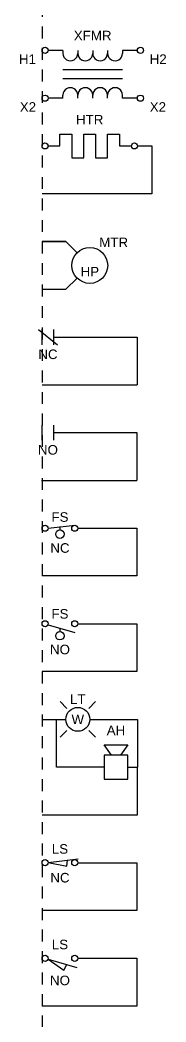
# Model space of a CAD drawing. Header units: inches. Extents: x 0 to 118, y -25 to 20.
# Drawn here: x 82.27 to 83.8, y -4.17 to 6.32 of the extents above; entities that cross this region are included whole.
import ezdxf
from ezdxf.enums import TextEntityAlignment as Align

# ---------------------------------------------------------------- set-up
doc = ezdxf.new("R2010")
doc.units = ezdxf.units.IN
doc.header["$MEASUREMENT"] = 0
doc.linetypes.add('ACAD_ISO02W100', pattern=[15, 12, -3])
doc.linetypes.add('HIDDEN2', pattern=[0.1875, 0.125, -0.0625])
doc.layers.add('BORDER2', color=220, linetype='HIDDEN2')
doc.layers.add('WIRES', color=7, linetype='Continuous')
doc.styles.add('INERCONNECT TABLES', font='arial.ttf', dxfattribs={"height": 0.1})
doc.styles.add('WD', font='arial.ttf', dxfattribs={"height": 1})

# ---------------------------------------------------------------- blocks, each defined once
blk = doc.blocks.new('LightHorn_R')
for p, q in [((0.26, 0.115), (0.189, 0.186)), ((0.49, 0.115), (0.561, 0.186)), ((0.26, -0.115), (0.189, -0.186)), ((0.49, -0.115), (0.561, -0.186)), ((0.728, -0.375), (0.65, -0.266)), ((0.65, -0.266), (0.9, -0.266)), ((0.9, -0.266), (0.822, -0.375)), ((0.9, -0.375), (0.65, -0.375)), ((0.65, -0.375), (0.65, -0.625)), ((0.9, -0.625), (0.9, -0.375)), ((0.65, -0.625), (0.9, -0.625))]:
    blk.add_line(p, q)
blk.add_circle((0.375, 0), 0.125)
at = {"layer": 'WIRES'}
for p, q in [((0, 0), (0.25, 0)), ((0.15, -0.5), (0.15, 0)), ((0.2, 0), (0.25, 0)), ((0.5, 0), (1, 0)), ((1, 0), (1, -0.5)), ((0.65, -0.5), (0.15, -0.5)), ((0.9, -0.5), (1, -0.5)), ((1, -1), (1, -0.5)), ((0, -1), (1, -1))]:
    blk.add_line(p, q, dxfattribs=at)
for tag, height, style, flags, p in [('Tag1', 0.1, 'INERCONNECT TABLES', 8, (0.375, 0.161)), ('FAMILY', 0.01, 'WD', 9, (-0.02, -0.316))]:
    blk.add_attdef(tag, text='', height=height, dxfattribs=dict(style=style, flags=flags)).set_placement(p, align=Align.CENTER)
at = {"style": 'WD', "flags": 9}
for tag, p in [('X4TERM01', (0.11, 0.004)), ('X1TERM02', (0.55, 0)), ('X4TERM03', (0.65, -0.5)), ('X1TERM04', (0.9, -0.5))]:
    blk.add_attdef(tag, p, '', height=0.0125, dxfattribs=at)
at = {"style": 'INERCONNECT TABLES', "flags": 8}
blk.add_attdef('Color', text='', height=0.1, dxfattribs=at).set_placement((0.375, 0), align=Align.MIDDLE)
at = {"linetype": 'Continuous', "style": 'INERCONNECT TABLES', "flags": 8}
for tag, p in [('Term3', (1, 0)), ('Term4', (1, -0.51))]:
    blk.add_attdef(tag, text='', height=0.1, dxfattribs=at).set_placement(p, align=Align.TOP_LEFT)
blk.add_attdef('Term1', text='', height=0.1, dxfattribs=at).set_placement((0.1, -0.03), align=Align.TOP_RIGHT)
at = {"style": 'INERCONNECT TABLES'}
blk.add_attdef('Tag2', text='', height=0.1, dxfattribs=at).set_placement((0.775, -0.166), align=Align.CENTER)
for tag, p in [('Desc1', (3.5, -0.1)), ('Desc2', (3.5, -0.25)), ('Desc3', (3.5, -0.4))]:
    blk.add_attdef(tag, text='', height=0.1, dxfattribs=at).set_placement(p, align=Align.MIDDLE_LEFT)
at = {"linetype": 'Continuous', "style": 'WD', "flags": 9}
for tag, p in [('MFG', (-0.015, -0.268)), ('P/N', (-0.015, -0.256))]:
    blk.add_attdef(tag, text='', height=0.01, dxfattribs=at).set_placement(p, align=Align.MIDDLE)
blk.add_attdef('LOC', text='', height=0.01, dxfattribs=at).set_placement((-0.016, -0.293), align=Align.CENTER)
blk.add_attdef('INST', (-0.036, -0.337), '', height=0.01, dxfattribs=at)
at = {"linetype": 'Continuous', "style": 'INERCONNECT TABLES', "flags": 8}
blk.add_attdef('Term2', text='', height=0.1, dxfattribs=at).set_placement((0.775, -0.655), align=Align.TOP_CENTER)
blk = doc.blocks.new('MTR_1PH_NoGND_R')
blk.add_line((0.25, 0), (0, 0))
blk.add_circle((0.5, -0.25), 0.188)
at = {"layer": 'WIRES'}
for p, q in [((0, 0), (0.25, 0)), ((0.367, -0.117), (0.25, 0)), ((0.25, -0.5), (0.367, -0.383)), ((0, -0.5), (0.25, -0.5))]:
    blk.add_line(p, q, dxfattribs=at)
at = {"style": 'INERCONNECT TABLES', "flags": 8}
for tag, p in [('Tag1', (0.6, -0.009)), ('Desc1', (3.5, -0.1)), ('Desc2', (3.5, -0.25)), ('Desc3', (3.5, -0.4))]:
    blk.add_attdef(tag, text='', height=0.1, dxfattribs=at).set_placement(p, align=Align.MIDDLE_LEFT)
at = {"linetype": 'Continuous', "style": 'INERCONNECT TABLES', "flags": 8}
for tag, p in [('Term1', (0.25, -0.05)), ('Term2', (0.25, -0.55))]:
    blk.add_attdef(tag, text='', height=0.1, dxfattribs=at).set_placement(p, align=Align.TOP_RIGHT)
at = {"style": 'WD', "flags": 9}
for tag, p in [('X4TERM04', (0.155, -0.027)), ('X4TERM05', (0.155, -0.528))]:
    blk.add_attdef(tag, text='', height=0.0125, dxfattribs=at).set_placement(p, align=Align.RIGHT)
for tag, p in [('X4TERM01', (0.367, -0.117)), ('X4TERM02', (0.367, -0.383)), ('X8TERM03', (0.633, -0.383))]:
    blk.add_attdef(tag, p, '', height=0.0125, dxfattribs=at)
at = {"linetype": 'Continuous', "style": 'WD', "flags": 9}
for tag, p in [('MFG', (0.042, -0.213)), ('P/N', (0.041, -0.23))]:
    blk.add_attdef(tag, text='', height=0.01, dxfattribs=at).set_placement(p, align=Align.MIDDLE)
for tag, height, style, flags, p in [('Rating1', 0.1, 'INERCONNECT TABLES', 8, (0.5, -0.25)), ('Rating2', 0.1, 'INERCONNECT TABLES', 8, (1.1, -0.25)), ('FAMILY', 0.01, 'WD', 9, (0.041, -0.265))]:
    blk.add_attdef(tag, text='', height=height, dxfattribs=dict(style=style, flags=flags)).set_placement(p, align=Align.CENTER)
blk.add_attdef('INST', (0.024, -0.28), '', height=0.01, dxfattribs=at)
blk.add_attdef('LOC', text='', height=0.01, dxfattribs=at).set_placement((0.04, -0.251), align=Align.CENTER)
at = {"style": 'INERCONNECT TABLES', "flags": 8}
for tag, p in [('Unit1', (0.501, -0.266)), ('Unit2', (1.101, -0.266))]:
    blk.add_attdef(tag, text='', height=0.1, dxfattribs=at).set_placement(p, align=Align.TOP_CENTER)
blk = doc.blocks.new('HTR_R')
for p, q in [((0.187, 0), (0.187, 0.125)), ((0.187, 0.125), (0.312, 0.125)), ((0.312, 0.125), (0.312, -0.125)), ((0.437, -0.125), (0.437, 0.125)), ((0.437, 0.125), (0.562, 0.125)), ((0.562, 0.125), (0.562, -0.125)), ((0.687, -0.125), (0.687, 0.125)), ((0.687, 0.125), (0.812, 0.125)), ((0.812, 0.125), (0.812, 0)), ((0.062, 0), (0.187, 0)), ((0.812, 0), (0.937, 0)), ((1, 0), (1.15, 0)), ((1.15, 0), (1.15, -0.5)), ((0.312, -0.125), (0.437, -0.125)), ((0.562, -0.125), (0.687, -0.125)), ((1.15, -0.5), (0, -0.5))]:
    blk.add_line(p, q)
for centre in [(0.031, 0), (0.969, 0)]:
    blk.add_circle(centre, 0.0312)
at = {"style": 'INERCONNECT TABLES'}
for tag, p in [('Tag1', (0.5, 0.225)), ('Rating1', (0.5, -0.281)), ('Rating2', (0.5, -0.437))]:
    blk.add_attdef(tag, text='', height=0.1, dxfattribs=at).set_placement(p, align=Align.CENTER)
at = {"style": 'WD', "flags": 1}
for tag, p, height in [('X4TERM01', (0, 0), 0.005), ('X1TERM02', (1, 0), 0.005), ('MFG', (1.031, -0.214), 0.01), ('ASSYCODE', (1.016, -0.238), 0.01), ('CAT', (1.028, -0.255), 0.01), ('FAMILY', (1.024, -0.329), 0.01)]:
    blk.add_attdef(tag, p, '', height=height, dxfattribs=at)
at = {"style": 'INERCONNECT TABLES'}
blk.add_attdef('Term1', text='', height=0.1, dxfattribs=at).set_placement((-0.063, -0.042), align=Align.TOP_RIGHT)
blk.add_attdef('Term2', text='', height=0.1, dxfattribs=at).set_placement((0.919, -0.046), align=Align.TOP_CENTER)
at = {"style": 'INERCONNECT TABLES', "flags": 8}
blk.add_attdef('Desc1', text='', height=0.1, dxfattribs=at).set_placement((3.5, -0.1), align=Align.MIDDLE_LEFT)
at = {"linetype": 'Continuous', "style": 'INERCONNECT TABLES', "flags": 8}
for tag, p in [('Desc2', (3.5, -0.25)), ('Desc3', (3.5, -0.4))]:
    blk.add_attdef(tag, text='', height=0.1, dxfattribs=at).set_placement(p, align=Align.MIDDLE_LEFT)
at = {"style": 'WD'}
for tag, p in [('LOC', (1.027, -0.278)), ('INST', (1.029, -0.308))]:
    blk.add_attdef(tag, p, '', height=0.01, dxfattribs=at)
blk = doc.blocks.new('XFMR_1PH_R')
for p, q in [((0.219, 0), (0.064, 0)), ((0.219, 0), (0.219, -0.031)), ((0.375, 0), (0.375, -0.031)), ((0.531, 0), (0.531, -0.031)), ((0.687, 0), (0.687, -0.031)), ((0.844, 0), (0.844, -0.031)), ((1, 0), (0.844, 0)), ((0.844, -0.203), (0.219, -0.203)), ((0.844, -0.297), (0.219, -0.297)), ((0.219, -0.5), (0.064, -0.5)), ((0.219, -0.5), (0.219, -0.469)), ((0.375, -0.5), (0.375, -0.469)), ((0.531, -0.5), (0.531, -0.469)), ((0.687, -0.5), (0.687, -0.469)), ((0.844, -0.5), (0.844, -0.469)), ((1, -0.5), (0.844, -0.5))]:
    blk.add_line(p, q)
for centre in [(0.032, 0), (1.032, 0), (0.032, -0.5), (1.032, -0.5)]:
    blk.add_circle(centre, 0.0322)
for centre, start, end in [((0.297, -0.031), 179.999, 0), ((0.453, -0.031), 179.999, 0), ((0.609, -0.031), 179.999, 0), ((0.766, -0.031), 179.999, 0), ((0.297, -0.469), 359.998, 179.999), ((0.453, -0.469), 359.998, 179.999), ((0.609, -0.469), 359.998, 179.999), ((0.766, -0.469), 359.998, 179.999)]:
    blk.add_arc(centre, 0.0781, start, end)
at = {"style": 'INERCONNECT TABLES', "flags": 8}
blk.add_attdef('Tag1', text='', height=0.1, dxfattribs=at).set_placement((0.531, 0.075), align=Align.BOTTOM_CENTER)
at = {"style": 'WD', "flags": 9}
for tag, p in [('X4TERM02', (0, 0)), ('X2TERM03', (0.498, 0.004)), ('X1TERM01', (1.064, 0)), ('X2TERM02', (0.081, -0.02)), ('X2TERM01', (0.907, -0.016)), ('X4TERM05', (0, -0.5)), ('X8TERM05', (0.104, -0.5)), ('X8TERM06', (0.531, -0.507)), ('X8TERM04', (0.922, -0.5)), ('X1TERM04', (1.064, -0.5))]:
    blk.add_attdef(tag, p, '', height=0.0125, dxfattribs=at)
at = {"linetype": 'Continuous', "style": 'INERCONNECT TABLES', "flags": 8}
for tag, p in [('Term1', (-0.064, -0.042)), ('Term2', (-0.062, -0.542))]:
    blk.add_attdef(tag, text='', height=0.1, dxfattribs=at).set_placement(p, align=Align.TOP_RIGHT)
for tag, height, style, flags, p in [('FAMILY', 0.01, 'WD', 9, (0.945, -0.098)), ('Rating', 0.1, 'INERCONNECT TABLES', 8, (1.434, -0.418))]:
    blk.add_attdef(tag, text='', height=height, dxfattribs=dict(style=style, flags=flags)).set_placement(p, align=Align.RIGHT)
at = {"linetype": 'Continuous', "style": 'INERCONNECT TABLES', "flags": 9}
for tag, p in [('MFG', (0.945, -0.111)), ('INST', (0.945, -0.154)), ('LOC', (0.945, -0.14)), ('P/N', (0.945, -0.126))]:
    blk.add_attdef(tag, text='', height=0.01, dxfattribs=at).set_placement(p, align=Align.RIGHT)
at = {"linetype": 'Continuous', "style": 'INERCONNECT TABLES', "flags": 8}
for tag, p in [('OuterTerm1', (1.128, -0.042)), ('OuterTerm2', (1.129, -0.542))]:
    blk.add_attdef(tag, text='', height=0.1, dxfattribs=at).set_placement(p, align=Align.TOP_LEFT)
at = {"style": 'INERCONNECT TABLES', "flags": 8}
blk.add_attdef('Desc1', text='', height=0.1, dxfattribs=at).set_placement((3.5, -0.1), align=Align.MIDDLE_LEFT)
at = {"linetype": 'Continuous', "style": 'INERCONNECT TABLES', "flags": 8}
for tag, p in [('Desc2', (3.5, -0.25)), ('Desc3', (3.5, -0.4))]:
    blk.add_attdef(tag, text='', height=0.1, dxfattribs=at).set_placement(p, align=Align.MIDDLE_LEFT)
blk = doc.blocks.new('LimitSwitch_NC_R')
at = {"linetype": 'Continuous'}
for p, q in [((0.064, 0.002), (0.378, 0.04)), ((0.064, 0.002), (0.261, -0.038)), ((0.261, -0.038), (0.268, 0.027))]:
    blk.add_line(p, q, dxfattribs=at)
for centre in [(0.032, 0), (0.343, 0)]:
    blk.add_circle(centre, 0.0322)
at = {"layer": 'WIRES'}
for p, q in [((0.375, 0), (0.995, 0)), ((0.995, 0), (0.995, -0.5)), ((0.995, -0.5), (0, -0.5))]:
    blk.add_line(p, q, dxfattribs=at)
at = {"style": 'INERCONNECT TABLES', "flags": 8}
blk.add_attdef('Tag1', text='', height=0.1, dxfattribs=at).set_placement((0.188, 0.094), align=Align.CENTER)
at = {"style": 'WD', "flags": 9}
for tag, p, height in [('X4TERM01', (0, 0), 0.0125), ('X2LINK', (0.151, 0.018), 0.01), ('X1TERM02', (0.375, 0), 0.0125), ('X8LINK', (0.174, -0.047), 0.01), ('FAMILY', (1.033, -0.415), 0.01)]:
    blk.add_attdef(tag, p, '', height=height, dxfattribs=at)
at = {"linetype": 'Continuous', "style": 'INERCONNECT TABLES', "flags": 8}
blk.add_attdef('Term1', text='', height=0.1, dxfattribs=at).set_placement((-0.018, -0.032), align=Align.TOP_RIGHT)
blk.add_attdef('Term2', text='', height=0.1, dxfattribs=at).set_placement((0.393, -0.032), align=Align.TOP_LEFT)
at = {"style": 'INERCONNECT TABLES', "flags": 8}
for tag, p in [('Desc1', (3.5, -0.1)), ('Desc2', (3.5, -0.25)), ('Desc3', (3.5, -0.4))]:
    blk.add_attdef(tag, text='', height=0.1, dxfattribs=at).set_placement(p, align=Align.MIDDLE_LEFT)
for tag, p in [('Contact', (0.188, -0.107)), ('Rating', (0.188, -0.257))]:
    blk.add_attdef(tag, text='', height=0.1, dxfattribs=at).set_placement(p, align=Align.TOP_CENTER)
at = {"linetype": 'Continuous', "style": 'WD', "flags": 9}
for tag, p in [('MFG', (1.056, -0.383)), ('LOC', (1.057, -0.399)), ('P/N', (1.056, -0.363))]:
    blk.add_attdef(tag, text='', height=0.01, dxfattribs=at).set_placement(p, align=Align.CENTER)
blk.add_attdef('INST', (1.044, -0.431), '', height=0.01, dxfattribs=at)
blk = doc.blocks.new('LimitSwitch_NO_R')
at = {"linetype": 'Continuous'}
for p, q in [((0.063, -0.01), (0.228, -0.124)), ((0.063, -0.01), (0.366, -0.097)), ((0.228, -0.124), (0.26, -0.067))]:
    blk.add_line(p, q, dxfattribs=at)
for centre in [(0.032, 0), (0.343, 0)]:
    blk.add_circle(centre, 0.0322)
at = {"layer": 'WIRES'}
for p, q in [((0.375, 0), (0.995, 0)), ((0.995, 0), (0.995, -0.5)), ((0.995, -0.5), (0, -0.5))]:
    blk.add_line(p, q, dxfattribs=at)
at = {"style": 'INERCONNECT TABLES', "flags": 8}
blk.add_attdef('Tag1', text='', height=0.1, dxfattribs=at).set_placement((0.188, 0.094), align=Align.CENTER)
at = {"style": 'WD', "flags": 9}
for tag, p, height in [('X4TERM01', (0, 0), 0.0125), ('X2LINK', (0.188, 0.047), 0.01), ('FAMILY', (0.225, 0.037), 0.01), ('X1TERM02', (0.375, 0), 0.0125), ('X8LINK', (0.197, -0.14), 0.01)]:
    blk.add_attdef(tag, p, '', height=height, dxfattribs=at)
at = {"linetype": 'Continuous', "style": 'WD', "flags": 9}
for tag, p in [('P/N', (0.25, -0.007)), ('MFG', (0.25, -0.027)), ('LOC', (0.251, -0.049))]:
    blk.add_attdef(tag, text='', height=0.01, dxfattribs=at).set_placement(p, align=Align.CENTER)
at = {"linetype": 'Continuous', "style": 'INERCONNECT TABLES', "flags": 8}
blk.add_attdef('Term1', text='', height=0.1, dxfattribs=at).set_placement((-0.018, -0.032), align=Align.TOP_RIGHT)
at = {"linetype": 'Continuous', "style": 'WD', "flags": 9}
blk.add_attdef('INST', (0.267, -0.063), '', height=0.01, dxfattribs=at)
at = {"linetype": 'Continuous', "style": 'INERCONNECT TABLES', "flags": 8}
blk.add_attdef('Term2', text='', height=0.1, dxfattribs=at).set_placement((0.393, -0.032), align=Align.TOP_LEFT)
at = {"style": 'INERCONNECT TABLES', "flags": 8}
for tag, p in [('Desc1', (3.5, -0.1)), ('Desc2', (3.5, -0.25)), ('Desc3', (3.5, -0.4))]:
    blk.add_attdef(tag, text='', height=0.1, dxfattribs=at).set_placement(p, align=Align.MIDDLE_LEFT)
for tag, p in [('Contact', (0.188, -0.182)), ('Rating', (0.188, -0.332))]:
    blk.add_attdef(tag, text='', height=0.1, dxfattribs=at).set_placement(p, align=Align.TOP_CENTER)
blk = doc.blocks.new('LevelSwitch_NC_R')
at = {"linetype": 'Continuous'}
blk.add_line((0.064, 0.002), (0.347, 0.033), dxfattribs=at)
blk.add_line((0.188, 0.017), (0.188, -0.017))
for centre, radius in [((0.032, 0), 0.0322), ((0.343, 0), 0.0322), ((0.188, -0.062), 0.0442)]:
    blk.add_circle(centre, radius)
at = {"layer": 'WIRES'}
for p, q in [((0.375, 0), (0.995, 0)), ((0.995, 0), (0.995, -0.5)), ((0.995, -0.5), (0, -0.5))]:
    blk.add_line(p, q, dxfattribs=at)
at = {"style": 'INERCONNECT TABLES', "flags": 8}
blk.add_attdef('Tag1', text='', height=0.1, dxfattribs=at).set_placement((0.188, 0.067), align=Align.CENTER)
at = {"style": 'WD', "flags": 9}
for tag, p, height in [('X4TERM01', (0, 0), 0.0125), ('X2LINK', (0.188, 0.031), 0.01), ('X1TERM02', (0.375, 0), 0.0125), ('X8LINK', (0.159, -0.131), 0.01), ('FAMILY', (-0.185, -0.3), 0.01)]:
    blk.add_attdef(tag, p, '', height=height, dxfattribs=at)
at = {"linetype": 'Continuous', "style": 'INERCONNECT TABLES', "flags": 8}
blk.add_attdef('Term1', text='', height=0.1, dxfattribs=at).set_placement((-0.018, -0.032), align=Align.TOP_RIGHT)
blk.add_attdef('Term2', text='', height=0.1, dxfattribs=at).set_placement((0.393, -0.032), align=Align.TOP_LEFT)
at = {"style": 'INERCONNECT TABLES', "flags": 8}
for tag, p in [('Desc1', (3.5, -0.1)), ('Desc2', (3.5, -0.25)), ('Desc3', (3.5, -0.4))]:
    blk.add_attdef(tag, text='', height=0.1, dxfattribs=at).set_placement(p, align=Align.MIDDLE_LEFT)
for tag, p in [('Contact', (0.188, -0.157)), ('Rating', (0.188, -0.277))]:
    blk.add_attdef(tag, text='', height=0.1, dxfattribs=at).set_placement(p, align=Align.TOP_CENTER)
at = {"linetype": 'Continuous', "style": 'WD', "flags": 9}
for tag, p in [('MFG', (-0.162, -0.262)), ('LOC', (-0.162, -0.284)), ('P/N', (-0.162, -0.242))]:
    blk.add_attdef(tag, text='', height=0.01, dxfattribs=at).set_placement(p, align=Align.CENTER)
blk.add_attdef('INST', (-0.177, -0.317), '', height=0.01, dxfattribs=at)
blk = doc.blocks.new('LevelSwitch_NO_R')
at = {"linetype": 'Continuous'}
blk.add_line((0.063, -0.01), (0.345, -0.091), dxfattribs=at)
blk.add_line((0.188, -0.046), (0.188, -0.08))
for centre, radius in [((0.032, 0), 0.0322), ((0.343, 0), 0.0322), ((0.188, -0.125), 0.0442)]:
    blk.add_circle(centre, radius)
at = {"layer": 'WIRES'}
for p, q in [((0.375, 0), (0.995, 0)), ((0.995, 0), (0.995, -0.5)), ((0.995, -0.5), (0, -0.5))]:
    blk.add_line(p, q, dxfattribs=at)
at = {"style": 'INERCONNECT TABLES', "flags": 8}
blk.add_attdef('Tag1', text='', height=0.1, dxfattribs=at).set_placement((0.188, 0.054), align=Align.CENTER)
at = {"style": 'WD', "flags": 9}
for tag, p, height in [('X4TERM01', (0.065, 0.001), 0.0125), ('X1TERM02', (0.375, 0), 0.0125), ('X2LINK', (0.184, -0.038), 0.01), ('X8LINK', (0.165, -0.183), 0.01), ('FAMILY', (1.064, -0.359), 0.01)]:
    blk.add_attdef(tag, p, '', height=height, dxfattribs=at)
at = {"linetype": 'Continuous', "style": 'INERCONNECT TABLES', "flags": 8}
blk.add_attdef('Term1', text='', height=0.1, dxfattribs=at).set_placement((-0.018, -0.032), align=Align.TOP_RIGHT)
blk.add_attdef('Term2', text='', height=0.1, dxfattribs=at).set_placement((0.393, -0.032), align=Align.TOP_LEFT)
at = {"style": 'INERCONNECT TABLES', "flags": 8}
for tag, p in [('Desc1', (3.5, -0.1)), ('Desc2', (3.5, -0.25)), ('Desc3', (3.5, -0.4))]:
    blk.add_attdef(tag, text='', height=0.1, dxfattribs=at).set_placement(p, align=Align.MIDDLE_LEFT)
for tag, p in [('Contact', (0.188, -0.219)), ('Rating', (0.188, -0.339))]:
    blk.add_attdef(tag, text='', height=0.1, dxfattribs=at).set_placement(p, align=Align.TOP_CENTER)
at = {"linetype": 'Continuous', "style": 'WD', "flags": 9}
for tag, p in [('P/N', (1.084, -0.313)), ('MFG', (1.084, -0.333)), ('LOC', (1.084, -0.348))]:
    blk.add_attdef(tag, text='', height=0.01, dxfattribs=at).set_placement(p, align=Align.CENTER)
blk.add_attdef('INST', (1.072, -0.377), '', height=0.01, dxfattribs=at)
blk = doc.blocks.new('Contact_NC_R')
at = {"linetype": 'Continuous'}
for p, q in [((-0.037, 0.08), (0.163, -0.08)), ((0, -0.08), (0, 0.08)), ((0.125, -0.08), (0.125, 0.08))]:
    blk.add_line(p, q, dxfattribs=at)
for p, q in [((0.125, 0), (0.998, 0)), ((0, -0.5), (0.998, -0.5))]:
    blk.add_line(p, q)
at = {"layer": 'WIRES', "linetype": 'ACAD_ISO02W100'}
blk.add_line((0.998, 0), (0.998, -0.5), dxfattribs=at)
at = {"style": 'INERCONNECT TABLES', "flags": 8}
blk.add_attdef('Tag1', text='', height=0.1, dxfattribs=at).set_placement((0.065, 0.13), align=Align.BOTTOM_CENTER)
at = {"flags": 9}
for tag, height, style, p in [('X1TERM01', 0.01, 'WD', (0, 0)), ('FAMILY', 0.0125, 'WD', (1.212, 0.081)), ('MFG', 0.01, 'INERCONNECT TABLES', (1.212, 0.066)), ('INST', 0.01, 'INERCONNECT TABLES', (1.212, 0.015)), ('LOC', 0.01, 'INERCONNECT TABLES', (1.213, 0.036)), ('P/N', 0.01, 'INERCONNECT TABLES', (1.212, 0.051))]:
    blk.add_attdef(tag, text='', height=height, dxfattribs=dict(at, style=style)).set_placement(p, align=Align.RIGHT)
at = {"style": 'WD', "flags": 9}
blk.add_attdef('X4TERM02', (0.125, 0.005), '', height=0.01, dxfattribs=at)
at = {"linetype": 'Continuous', "style": 'INERCONNECT TABLES', "flags": 8}
blk.add_attdef('Term2', text='', height=0.1, dxfattribs=at).set_placement((-0.05, -0.08), align=Align.MIDDLE_RIGHT)
blk.add_attdef('Term1', text='', height=0.1, dxfattribs=at).set_placement((0.175, -0.08), align=Align.MIDDLE_LEFT)
at = {"style": 'INERCONNECT TABLES', "flags": 8}
for tag, p in [('Desc1', (3.5, -0.1)), ('Desc2', (3.5, -0.25)), ('Desc3', (3.5, -0.4))]:
    blk.add_attdef(tag, text='', height=0.1, dxfattribs=at).set_placement(p, align=Align.MIDDLE_LEFT)
for tag, p in [('Contact', (0.062, -0.13)), ('Rating', (0.062, -0.28))]:
    blk.add_attdef(tag, text='', height=0.1, dxfattribs=at).set_placement(p, align=Align.TOP_CENTER)
at = {"color": 7, "style": 'WD', "flags": 9}
for tag, p in [('X1LINK', (0.876, -0.245)), ('X4LINK', (1.069, -0.256))]:
    blk.add_attdef(tag, text='', height=0.0125, dxfattribs=at).set_placement(p, align=Align.RIGHT)
blk = doc.blocks.new('Contact_NO_R')
at = {"linetype": 'Continuous'}
for p, q in [((0, -0.08), (0, 0.08)), ((0.125, -0.08), (0.125, 0.08))]:
    blk.add_line(p, q, dxfattribs=at)
for p, q in [((0.125, 0), (0.995, 0)), ((-0.005, -0.5), (0.995, -0.5))]:
    blk.add_line(p, q)
at = {"layer": 'WIRES', "linetype": 'ACAD_ISO02W100'}
blk.add_line((0.995, 0), (0.995, -0.5), dxfattribs=at)
at = {"style": 'INERCONNECT TABLES', "flags": 8}
blk.add_attdef('Tag1', text='', height=0.1, dxfattribs=at).set_placement((0.059, 0.13), align=Align.CENTER)
at = {"style": 'WD', "flags": 9}
blk.add_attdef('X4TERM02', text='', height=0.01, dxfattribs=at).set_placement((0, 0.005), align=Align.RIGHT)
at = {"flags": 9}
for tag, p, height, style in [('X1TERM01', (0.125, 0), 0.01, 'WD'), ('FAMILY', (1.214, -0.352), 0.0125, 'WD'), ('MFG', (1.216, -0.364), 0.01, 'INERCONNECT TABLES'), ('P/N', (1.216, -0.381), 0.01, 'INERCONNECT TABLES'), ('LOC', (1.216, -0.396), 0.01, 'INERCONNECT TABLES'), ('INST', (1.215, -0.418), 0.01, 'INERCONNECT TABLES')]:
    blk.add_attdef(tag, p, '', height=height, dxfattribs=dict(at, style=style))
at = {"linetype": 'Continuous', "style": 'INERCONNECT TABLES', "flags": 8}
blk.add_attdef('Term1', text='', height=0.1, dxfattribs=at).set_placement((-0.05, -0.08), align=Align.MIDDLE_RIGHT)
blk.add_attdef('Term2', text='', height=0.1, dxfattribs=at).set_placement((0.175, -0.08), align=Align.MIDDLE_LEFT)
at = {"style": 'INERCONNECT TABLES', "flags": 8}
for tag, p in [('Desc1', (3.5, -0.1)), ('Desc2', (3.5, -0.25)), ('Desc3', (3.5, -0.4))]:
    blk.add_attdef(tag, text='', height=0.1, dxfattribs=at).set_placement(p, align=Align.MIDDLE_LEFT)
for tag, p in [('Contact', (0.062, -0.13)), ('Rating', (0.062, -0.28))]:
    blk.add_attdef(tag, text='', height=0.1, dxfattribs=at).set_placement(p, align=Align.TOP_CENTER)
at = {"color": 7, "style": 'WD', "flags": 9}
for tag, p in [('X4LINK', (0.926, -0.254)), ('X1LINK', (1.005, -0.25))]:
    blk.add_attdef(tag, p, '', height=0.0125, dxfattribs=at)

msp = doc.modelspace()

# ---------------------------------------------------------------- linework, layer by layer
at = {"layer": 'BORDER2', "linetype": 'HIDDEN2'}
msp.add_line((82.5, 17.5), (82.5, -25.058), dxfattribs=at)

# ---------------------------------------------------------------- block references
at = {"linetype": 'Continuous'}
for name, p, values in [('XFMR_1PH_R', (82.5, 6), {'Tag1': 'XFMR', 'Term1': 'H1', 'Term2': 'X2', 'OuterTerm1': 'H2', 'OuterTerm2': 'X2'}), ('HTR_R', (82.5, 5), {'Tag1': 'HTR'}), ('MTR_1PH_NoGND_R', (82.5, 4), {'Tag1': 'MTR', 'Unit1': 'HP'}), ('Contact_NC_R', (82.5, 3), {'Contact': 'NC'}), ('Contact_NO_R', (82.5, 2), {'Contact': 'NO'}), ('LevelSwitch_NC_R', (82.5, 1), {'Tag1': 'FS', 'Contact': 'NC'}), ('LevelSwitch_NO_R', (82.5, 0), {'Tag1': 'FS', 'Contact': 'NO'}), ('LightHorn_R', (82.5, -1), {'Tag1': 'LT', 'Tag2': 'AH', 'Color': 'W'}), ('LimitSwitch_NC_R', (82.5, -2.5), {'Tag1': 'LS', 'Contact': 'NC'}), ('LimitSwitch_NO_R', (82.5, -3.5), {'Tag1': 'LS', 'Contact': 'NO'})]:
    msp.add_blockref(name, p, dxfattribs=at).add_auto_attribs(values)

doc.saveas('drawing.dxf')
